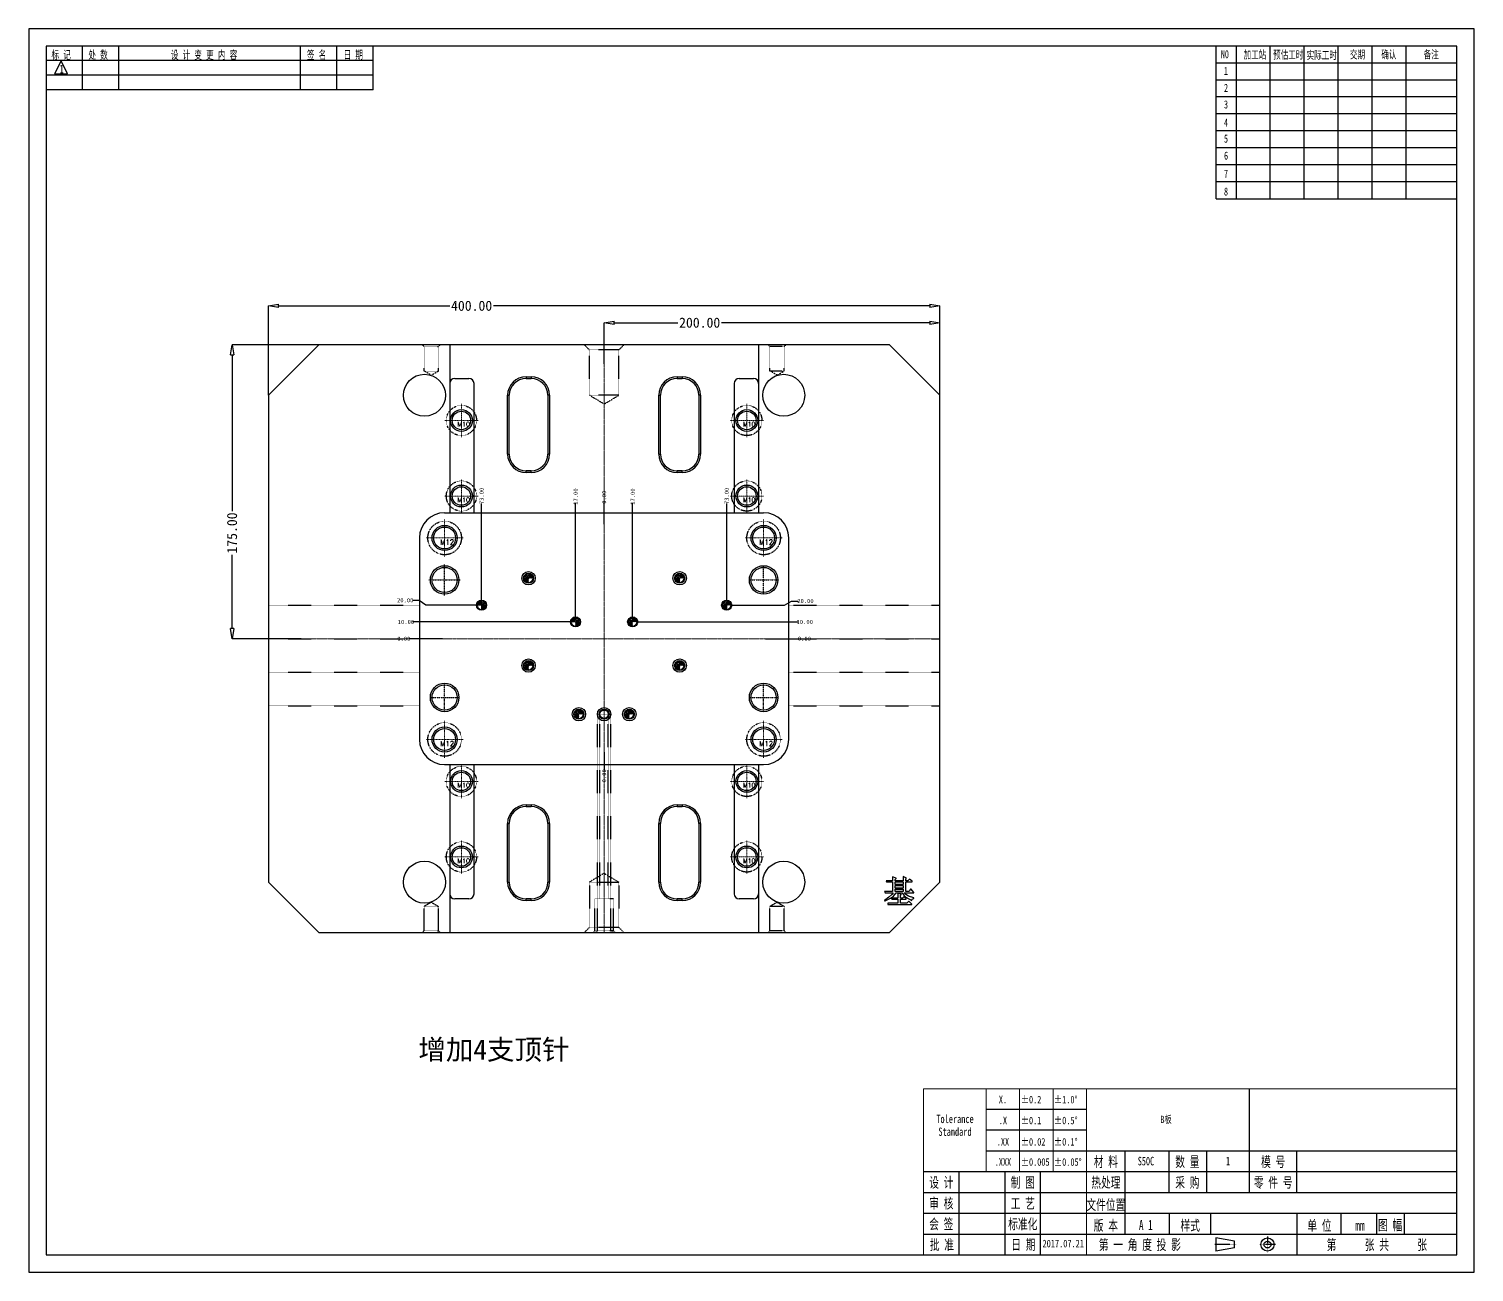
# Model space of a CAD drawing. Header units: millimetres. Extents: x -7602 to -5759, y 1469 to 2216.
# Drawn here: x -6620 to -5759, y 1475 to 2216 of the extents above; entities that cross this region are included whole.
import ezdxf
from ezdxf.enums import TextEntityAlignment as Align

# ---------------------------------------------------------------- set-up
doc = ezdxf.new("R2010")
doc.units = ezdxf.units.MM
doc.linetypes.add('CENTER', pattern=[0.6, 0.375, -0.075, 0.075, -0.075])
doc.linetypes.add('HIDDEN', pattern=[0.2, 0.1, -0.1])
doc.layers.add('DEFAULT_2', color=8, linetype='HIDDEN')
for name, color, linetype, lineweight in [('dim', 82, 'Continuous', 9), ('epin', 13, 'Continuous', 9), ('screw', 33, 'Continuous', 13), ('图框', 181, 'Continuous', 30)]:
    doc.layers.add(name, color=color, linetype=linetype, lineweight=lineweight)
doc.styles.add('CAD2008', font='SimSun.ttf', dxfattribs={"width": 0.7})
doc.styles.add('hz', font='NSimSun.ttf', dxfattribs={"width": 0.67})
doc.styles.add('TXT', font='txt.shx', dxfattribs={"bigfont": 'gbcbig.shx'})
doc.styles.add('TXT05', font='txt.shx', dxfattribs={"width": 0.5, "bigfont": 'gbcbig.shx'})
doc.dimstyles.get("Standard").update_dxf_attribs({"dimtxt": 0.15625, "dimasz": 0.1875, "dimexe": 0.125, "dimexo": 0.0625, "dimtad": 0, "dimtih": 1, "dimtoh": 1, "dimdsep": 46, "dimtxsty": 'Standard', "dimcen": 0.09, "dimadec": 0, "dimazin": 0, "dimtp": 0.01, "dimtm": 0.01, "dimtfac": 1, "dimtofl": 0, "dimtmove": 0, "dimatfit": 3, "dimfxl": 0, "dimtolj": 1, "dimarcsym": 0})
doc.dimstyles.new('STANDARD$0', dxfattribs={"dimscale": 2, "dimtxt": 3, "dimasz": 3, "dimexe": 1.25, "dimexo": 0.625, "dimgap": 0.5, "dimtad": 0, "dimdsep": 46, "dimlunit": 6, "dimtxsty": 'Standard', "dimblk": 'CLOSEDBLANK', "dimcen": 0, "dimclrt": 2, "dimazin": 2, "dimtfac": 2, "dimtmove": 1, "dimatfit": 3, "dimfxl": 0, "dimtolj": 1, "dimtzin": 0, "dimarcsym": 0})

# ---------------------------------------------------------------- blocks, each defined once
blk = doc.blocks.new('epin_ejp_5')
at = {"layer": 'epin'}
h = blk.add_hatch(dxfattribs=at)
h.set_pattern_fill('_ANSI31', color=123, scale=0.125, angle=90, style=0)
h.set_pattern_definition([(135, (-467.6036, -280.68332), (-0.280633, -0.280633), [])])
h.paths.add_polyline_path([(0, 2.5, 0.414214), (-2.5, 0), (0, 0)])
h.paths.add_polyline_path([(2.5, 0), (0, 0), (0, -2.5, 0.414214)])
at = {"layer": 'epin', "color": 1, "linetype": 'CENTER', "ltscale": 0.155494}
for p, q in [((-2.75, 0), (2.75, 0)), ((0, -2.75), (0, 2.75))]:
    blk.add_line(p, q, dxfattribs=at)
at = {"layer": 'epin'}
blk.add_circle((0, 0), 2.5, dxfattribs=at)
at = {"layer": 'epin', "color": 6, "style": 'TXT05', "width": 0.5}
blk.add_text('%%c5', height=1.75, dxfattribs=at).set_placement((0.1, 0.25))
blk = doc.blocks.new('screw_m10_i')
at = {"layer": 'screw', "color": 1, "linetype": 'CENTER', "ltscale": 0.55978}
for p, q in [((0, -9.9), (0, 9.9)), ((-9.9, 0), (9.9, 0))]:
    blk.add_line(p, q, dxfattribs=at)
at = {"layer": 'screw', "color": 8, "linetype": 'HIDDEN', "ltscale": 0.55978}
blk.add_circle((0, 0), 9, dxfattribs=at)
at = {"layer": 'screw', "color": 33, "linetype": 'ByBlock', "ltscale": 0.870768}
blk.add_circle((0, 0), 5.5, dxfattribs=at)
at = {"layer": 'screw', "color": 6, "linetype": 'ByBlock', "ltscale": 0.870768, "style": 'TXT'}
blk.add_text('M10', height=2.7, dxfattribs=at).set_placement((-2.34, -3.6))
blk = doc.blocks.new('screw_m12_i')
at = {"layer": 'screw', "color": 1, "linetype": 'CENTER', "ltscale": 0.621977}
for p, q in [((0, -11), (0, 11)), ((-11, 0), (11, 0))]:
    blk.add_line(p, q, dxfattribs=at)
at = {"layer": 'screw', "color": 8, "linetype": 'HIDDEN', "ltscale": 0.621977}
blk.add_circle((0, 0), 10, dxfattribs=at)
at = {"layer": 'screw', "color": 33}
blk.add_circle((0, 0), 6.5, dxfattribs=at)
at = {"layer": 'screw', "color": 6, "style": 'TXT'}
blk.add_text('M12', height=3, dxfattribs=at).set_placement((-2.6, -4))
blk = doc.blocks.new('*D46')
at = {"layer": 'Defpoints', "color": 0, "linetype": 'ByBlock', "ltscale": 0.870768}
for p in [(-6277.17, 1852.62), (-6180.95, 1852.62), (-6160.98, 1852.62)]:
    blk.add_point(p, dxfattribs=at)
at = {"layer": 'dim', "color": 4, "linetype": 'Continuous', "lineweight": -2, "ltscale": 0.870768}
blk.add_line((-6180.95, 1852.62), (-6160.98, 1852.62), dxfattribs=at)
at = {"layer": 'dim', "color": 6, "linetype": 'ByBlock', "ltscale": 0.870768, "insert": (-6157.86, 1852.62), "char_height": 2.5, "attachment_point": 5}
blk.add_mtext('\\A1;0.00', dxfattribs=at)
blk = doc.blocks.new('*D47')
at = {"layer": 'Defpoints', "color": 0, "linetype": 'ByBlock', "ltscale": 0.870768}
for p in [(-6277.17, 1933.78), (-6277.17, 1920.85), (-6277.17, 1852.62)]:
    blk.add_point(p, dxfattribs=at)
at = {"layer": 'dim', "color": 4, "linetype": 'Continuous', "lineweight": -2, "ltscale": 0.870768}
blk.add_line((-6277.17, 1920.85), (-6277.17, 1933.78), dxfattribs=at)
at = {"layer": 'dim', "color": 6, "linetype": 'ByBlock', "ltscale": 0.870768, "insert": (-6277.17, 1936.91), "char_height": 2.5, "attachment_point": 5, "rotation": 90}
blk.add_mtext('\\A1;0.00', dxfattribs=at)
blk = doc.blocks.new('*D48')
at = {"layer": 'Defpoints', "color": 0, "linetype": 'ByBlock', "ltscale": 0.870768}
for p in [(-6277.17, 1852.62), (-6277.17, 1785.12), (-6277.17, 1774.09)]:
    blk.add_point(p, dxfattribs=at)
at = {"layer": 'dim', "color": 4, "linetype": 'Continuous', "lineweight": -2, "ltscale": 0.870768}
blk.add_line((-6277.17, 1785.12), (-6277.17, 1774.09), dxfattribs=at)
at = {"layer": 'dim', "color": 6, "linetype": 'ByBlock', "ltscale": 0.870768, "insert": (-6277.17, 1770.97), "char_height": 2.5, "attachment_point": 5, "rotation": 90}
blk.add_mtext('\\A1;0.00', dxfattribs=at)
blk = doc.blocks.new('*D49')
at = {"layer": 'Defpoints', "color": 0, "linetype": 'ByBlock', "ltscale": 0.870768}
for p in [(-6393.35, 1852.62), (-6373.38, 1852.62), (-6277.17, 1852.62)]:
    blk.add_point(p, dxfattribs=at)
at = {"layer": 'dim', "color": 4, "linetype": 'Continuous', "lineweight": -2, "ltscale": 0.870768}
blk.add_line((-6373.38, 1852.62), (-6393.35, 1852.62), dxfattribs=at)
at = {"layer": 'dim', "color": 6, "linetype": 'ByBlock', "ltscale": 0.870768, "insert": (-6396.48, 1852.62), "char_height": 2.5, "attachment_point": 5}
blk.add_mtext('\\A1;0.00', dxfattribs=at)
blk = doc.blocks.new('_ClosedBlank')
at = {"color": 0, "linetype": 'ByBlock', "lineweight": -2}
for p, q in [((-1, 0.17), (0, 0)), ((-1, 0.17), (-1, -0.17)), ((0, 0), (-1, -0.17))]:
    blk.add_line(p, q, dxfattribs=at)
blk = doc.blocks.new('*D65')
at = {"color": 4, "linetype": 'Continuous', "lineweight": -2, "ltscale": 0.870768}
for p, q in [((-6477.17, 1997.62), (-6477.17, 2050.91)), ((-6471.17, 2050.91), (-6369.09, 2050.91)), ((-6083.17, 2050.91), (-6343.09, 2050.91)), ((-6077.17, 1997.62), (-6077.17, 2050.91))]:
    blk.add_line(p, q, dxfattribs=at)
at = {"layer": 'Defpoints', "color": 0, "linetype": 'ByBlock', "ltscale": 0.870768}
for p in [(-6477.17, 2050.91), (-6477.17, 1997.62), (-6077.17, 1997.62)]:
    blk.add_point(p, dxfattribs=at)
at = {"color": 4, "linetype": 'ByBlock', "lineweight": -2, "ltscale": 0.870768, "xscale": 6, "yscale": 6, "zscale": 6, "rotation": 180}
blk.add_blockref('_ClosedBlank', (-6477.17, 2050.91), dxfattribs=at)
at = {"color": 4, "linetype": 'ByBlock', "lineweight": -2, "ltscale": 0.870768, "xscale": 6, "yscale": 6, "zscale": 6}
blk.add_blockref('_ClosedBlank', (-6077.17, 2050.91), dxfattribs=at)
at = {"color": 6, "linetype": 'ByBlock', "ltscale": 0.870768, "insert": (-6356.09, 2050.91), "char_height": 6, "attachment_point": 5}
blk.add_mtext('\\A1;400.00', dxfattribs=at)
blk = doc.blocks.new('*D66')
at = {"color": 4, "linetype": 'Continuous', "lineweight": -2, "ltscale": 0.870768}
for p, q in [((-6436.76, 2027.62), (-6498.78, 2027.62)), ((-6498.78, 2021.62), (-6498.78, 1928.59)), ((-6498.78, 1858.62), (-6498.78, 1902.59)), ((-6457.68, 1852.62), (-6498.78, 1852.62))]:
    blk.add_line(p, q, dxfattribs=at)
at = {"layer": 'Defpoints', "color": 0, "linetype": 'ByBlock', "ltscale": 0.870768}
for p in [(-6436.76, 2027.62), (-6498.78, 1852.62), (-6457.68, 1852.62)]:
    blk.add_point(p, dxfattribs=at)
at = {"color": 4, "linetype": 'ByBlock', "lineweight": -2, "ltscale": 0.870768, "xscale": 6, "yscale": 6, "zscale": 6}
for p, rotation in [((-6498.78, 2027.62), 90), ((-6498.78, 1852.62), 270)]:
    blk.add_blockref('_ClosedBlank', p, dxfattribs=dict(at, rotation=rotation))
at = {"color": 6, "linetype": 'ByBlock', "ltscale": 0.870768, "insert": (-6498.78, 1915.59), "char_height": 6, "attachment_point": 5, "rotation": 90}
blk.add_mtext('\\A1;175.00', dxfattribs=at)
blk = doc.blocks.new('*D67')
at = {"color": 4, "linetype": 'Continuous', "lineweight": -2, "ltscale": 0.870768}
for p, q in [((-6277.17, 2016.45), (-6277.17, 2040.85)), ((-6271.17, 2040.85), (-6233.25, 2040.85)), ((-6083.17, 2040.85), (-6207.25, 2040.85)), ((-6077.17, 1997.62), (-6077.17, 2040.85))]:
    blk.add_line(p, q, dxfattribs=at)
at = {"layer": 'Defpoints', "color": 0, "linetype": 'ByBlock', "ltscale": 0.870768}
for p in [(-6277.17, 2040.85), (-6277.17, 2016.45), (-6077.17, 1997.62)]:
    blk.add_point(p, dxfattribs=at)
at = {"color": 4, "linetype": 'ByBlock', "lineweight": -2, "ltscale": 0.870768, "xscale": 6, "yscale": 6, "zscale": 6, "rotation": 180}
blk.add_blockref('_ClosedBlank', (-6277.17, 2040.85), dxfattribs=at)
at = {"color": 4, "linetype": 'ByBlock', "lineweight": -2, "ltscale": 0.870768, "xscale": 6, "yscale": 6, "zscale": 6}
blk.add_blockref('_ClosedBlank', (-6077.17, 2040.85), dxfattribs=at)
at = {"color": 6, "linetype": 'ByBlock', "ltscale": 0.870768, "insert": (-6220.25, 2040.85), "char_height": 6, "attachment_point": 5}
blk.add_mtext('\\A1;200.00', dxfattribs=at)
blk = doc.blocks.new('*D50')
at = {"layer": 'Defpoints', "color": 0, "linetype": 'ByBlock', "ltscale": 0.870768}
for p in [(-6391.27, 1862.62), (-6295.91, 1862.62), (-6277.17, 1852.62)]:
    blk.add_point(p, dxfattribs=at)
at = {"layer": 'dim', "color": 4, "linetype": 'Continuous', "lineweight": -2, "ltscale": 0.870768}
blk.add_line((-6295.91, 1862.62), (-6391.27, 1862.62), dxfattribs=at)
at = {"layer": 'dim', "color": 6, "linetype": 'ByBlock', "ltscale": 0.870768, "insert": (-6395.23, 1862.62), "char_height": 2.5, "attachment_point": 5}
blk.add_mtext('\\A1;10.00', dxfattribs=at)
blk = doc.blocks.new('*D68')
at = {"layer": 'Defpoints', "color": 0, "linetype": 'ByBlock', "ltscale": 0.870768}
for p in [(-6391.27, 1875.48), (-6352.92, 1872.62), (-6277.17, 1852.62)]:
    blk.add_point(p, dxfattribs=at)
at = {"layer": 'dim', "color": 4, "linetype": 'Continuous', "lineweight": -2, "ltscale": 0.870768}
for p, q in [((-6387.27, 1875.48), (-6391.27, 1875.48)), ((-6383.27, 1872.62), (-6387.27, 1875.48)), ((-6352.92, 1872.62), (-6383.27, 1872.62))]:
    blk.add_line(p, q, dxfattribs=at)
at = {"layer": 'dim', "color": 6, "linetype": 'ByBlock', "ltscale": 0.870768, "insert": (-6395.65, 1875.48), "char_height": 2.5, "attachment_point": 5}
blk.add_mtext('\\A1;20.00', dxfattribs=at)
blk = doc.blocks.new('*D51')
at = {"layer": 'Defpoints', "color": 0, "linetype": 'ByBlock', "ltscale": 0.870768}
for p in [(-6257.42, 1862.62), (-6161.64, 1862.62), (-6277.17, 1852.62)]:
    blk.add_point(p, dxfattribs=at)
at = {"layer": 'dim', "color": 4, "linetype": 'Continuous', "lineweight": -2, "ltscale": 0.870768}
blk.add_line((-6257.42, 1862.62), (-6161.64, 1862.62), dxfattribs=at)
at = {"layer": 'dim', "color": 6, "linetype": 'ByBlock', "ltscale": 0.870768, "insert": (-6157.68, 1862.62), "char_height": 2.5, "attachment_point": 5}
blk.add_mtext('\\A1;10.00', dxfattribs=at)
blk = doc.blocks.new('*D69')
at = {"layer": 'Defpoints', "color": 0, "linetype": 'ByBlock', "ltscale": 0.870768}
for p in [(-6201.42, 1872.62), (-6161.64, 1875.07), (-6277.17, 1852.62)]:
    blk.add_point(p, dxfattribs=at)
at = {"layer": 'dim', "color": 4, "linetype": 'Continuous', "lineweight": -2, "ltscale": 0.870768}
for p, q in [((-6201.42, 1872.62), (-6169.64, 1872.62)), ((-6169.64, 1872.62), (-6165.64, 1875.07)), ((-6165.64, 1875.07), (-6161.64, 1875.07))]:
    blk.add_line(p, q, dxfattribs=at)
at = {"layer": 'dim', "color": 6, "linetype": 'ByBlock', "ltscale": 0.870768, "insert": (-6157.26, 1875.07), "char_height": 2.5, "attachment_point": 5}
blk.add_mtext('\\A1;20.00', dxfattribs=at)
blk = doc.blocks.new('*D52')
at = {"layer": 'Defpoints', "color": 0, "linetype": 'ByBlock', "ltscale": 0.870768}
for p in [(-6204.17, 1933.11), (-6204.17, 1875.37), (-6277.17, 1852.62)]:
    blk.add_point(p, dxfattribs=at)
at = {"layer": 'dim', "color": 4, "linetype": 'Continuous', "lineweight": -2, "ltscale": 0.870768}
blk.add_line((-6204.17, 1875.37), (-6204.17, 1933.11), dxfattribs=at)
at = {"layer": 'dim', "color": 6, "linetype": 'ByBlock', "ltscale": 0.870768, "insert": (-6204.17, 1937.7), "char_height": 2.5, "attachment_point": 5, "rotation": 90}
blk.add_mtext('\\A1;73.00', dxfattribs=at)
blk = doc.blocks.new('*D70')
at = {"layer": 'Defpoints', "color": 0, "linetype": 'ByBlock', "ltscale": 0.870768}
for p in [(-6260.17, 1933.11), (-6260.17, 1865.37), (-6277.17, 1852.62)]:
    blk.add_point(p, dxfattribs=at)
at = {"layer": 'dim', "color": 4, "linetype": 'Continuous', "lineweight": -2, "ltscale": 0.870768}
blk.add_line((-6260.17, 1865.37), (-6260.17, 1933.11), dxfattribs=at)
at = {"layer": 'dim', "color": 6, "linetype": 'ByBlock', "ltscale": 0.870768, "insert": (-6260.17, 1937.28), "char_height": 2.5, "attachment_point": 5, "rotation": 90}
blk.add_mtext('\\A1;17.00', dxfattribs=at)
blk = doc.blocks.new('*D71')
at = {"layer": 'Defpoints', "color": 0, "linetype": 'ByBlock', "ltscale": 0.870768}
for p in [(-6294.17, 1933.11), (-6294.17, 1865.37), (-6277.17, 1852.62)]:
    blk.add_point(p, dxfattribs=at)
at = {"layer": 'dim', "color": 4, "linetype": 'Continuous', "lineweight": -2, "ltscale": 0.870768}
blk.add_line((-6294.17, 1865.37), (-6294.17, 1933.11), dxfattribs=at)
at = {"layer": 'dim', "color": 6, "linetype": 'ByBlock', "ltscale": 0.870768, "insert": (-6294.17, 1937.28), "char_height": 2.5, "attachment_point": 5, "rotation": 90}
blk.add_mtext('\\A1;17.00', dxfattribs=at)
blk = doc.blocks.new('*D72')
at = {"layer": 'Defpoints', "color": 0, "linetype": 'ByBlock', "ltscale": 0.870768}
for p in [(-6350.17, 1933.11), (-6350.17, 1875.37), (-6277.17, 1852.62)]:
    blk.add_point(p, dxfattribs=at)
at = {"layer": 'dim', "color": 4, "linetype": 'Continuous', "lineweight": -2, "ltscale": 0.870768}
blk.add_line((-6350.17, 1875.37), (-6350.17, 1933.11), dxfattribs=at)
at = {"layer": 'dim', "color": 6, "linetype": 'ByBlock', "ltscale": 0.870768, "insert": (-6350.17, 1937.7), "char_height": 2.5, "attachment_point": 5, "rotation": 90}
blk.add_mtext('\\A1;73.00', dxfattribs=at)

msp = doc.modelspace()

# ---------------------------------------------------------------- linework, layer by layer
at = {"color": 0, "linetype": 'ByBlock', "ltscale": 0.870768}
msp.add_line((-5912.686, 2114.683), (-5769.221, 2114.683), dxfattribs=at)
at = {"color": 7, "linetype": 'Continuous'}
for p, q in [((-6447.169, 2027.622), (-6477.169, 1997.622)), ((-6107.169, 2027.622), (-6447.169, 2027.622)), ((-6369.169, 2027.622), (-6369.169, 1927.622)), ((-6185.169, 2027.622), (-6185.169, 1927.622)), ((-6077.169, 1997.622), (-6107.169, 2027.622)), ((-6366.169, 2007.622), (-6357.669, 2007.622)), ((-6323.669, 2008.622), (-6323.669, 2007.622)), ((-6323.669, 2008.622), (-6320.669, 2008.622)), ((-6323.669, 2007.622), (-6320.669, 2007.622)), ((-6320.669, 2008.622), (-6320.669, 2007.622)), ((-6233.669, 2008.622), (-6233.669, 2007.622)), ((-6233.669, 2008.622), (-6230.669, 2008.622)), ((-6233.669, 2007.622), (-6230.669, 2007.622)), ((-6230.669, 2008.622), (-6230.669, 2007.622)), ((-6196.669, 2007.622), (-6188.169, 2007.622)), ((-6477.169, 1997.622), (-6477.169, 1707.622)), ((-6354.669, 1927.622), (-6354.669, 2004.622)), ((-6334.669, 1962.622), (-6334.669, 1997.622)), ((-6334.669, 1997.622), (-6333.669, 1997.622)), ((-6333.669, 1962.622), (-6333.669, 1997.622)), ((-6310.669, 1997.622), (-6310.669, 1962.622)), ((-6309.669, 1997.622), (-6310.669, 1997.622)), ((-6309.669, 1997.622), (-6309.669, 1962.622)), ((-6244.669, 1962.622), (-6244.669, 1997.622)), ((-6244.669, 1997.622), (-6243.669, 1997.622)), ((-6243.669, 1962.622), (-6243.669, 1997.622)), ((-6220.669, 1997.622), (-6220.669, 1962.622)), ((-6219.669, 1997.622), (-6220.669, 1997.622)), ((-6219.669, 1997.622), (-6219.669, 1962.622)), ((-6199.669, 2004.622), (-6199.669, 1927.622)), ((-6077.169, 1707.622), (-6077.169, 1997.622)), ((-6334.669, 1962.622), (-6333.669, 1962.622)), ((-6309.669, 1962.622), (-6310.669, 1962.622)), ((-6244.669, 1962.622), (-6243.669, 1962.622)), ((-6219.669, 1962.622), (-6220.669, 1962.622)), ((-6323.669, 1951.622), (-6323.669, 1952.622)), ((-6320.669, 1952.622), (-6323.669, 1952.622)), ((-6320.669, 1951.622), (-6323.669, 1951.622)), ((-6320.669, 1951.622), (-6320.669, 1952.622)), ((-6233.669, 1951.622), (-6233.669, 1952.622)), ((-6230.669, 1952.622), (-6233.669, 1952.622)), ((-6230.669, 1951.622), (-6233.669, 1951.622)), ((-6230.669, 1951.622), (-6230.669, 1952.622)), ((-6372.169, 1927.622), (-6182.169, 1927.622)), ((-6387.169, 1912.622), (-6387.169, 1792.622)), ((-6167.169, 1792.622), (-6167.169, 1912.622)), ((-6372.169, 1777.622), (-6182.169, 1777.622)), ((-6369.169, 1777.622), (-6369.169, 1677.622)), ((-6354.669, 1700.622), (-6354.669, 1777.622)), ((-6199.669, 1777.622), (-6199.669, 1700.622)), ((-6185.169, 1777.622), (-6185.169, 1677.622)), ((-6323.669, 1753.622), (-6320.669, 1753.622)), ((-6323.669, 1753.622), (-6323.669, 1752.622)), ((-6323.669, 1752.622), (-6320.669, 1752.622)), ((-6320.669, 1753.622), (-6320.669, 1752.622)), ((-6233.669, 1753.622), (-6230.669, 1753.622)), ((-6233.669, 1753.622), (-6233.669, 1752.622)), ((-6233.669, 1752.622), (-6230.669, 1752.622)), ((-6230.669, 1753.622), (-6230.669, 1752.622)), ((-6334.669, 1742.622), (-6333.669, 1742.622)), ((-6334.669, 1707.622), (-6334.669, 1742.622)), ((-6333.669, 1707.622), (-6333.669, 1742.622)), ((-6309.669, 1742.622), (-6310.669, 1742.622)), ((-6310.669, 1742.622), (-6310.669, 1707.622)), ((-6309.669, 1742.622), (-6309.669, 1707.622)), ((-6244.669, 1742.622), (-6243.669, 1742.622)), ((-6244.669, 1707.622), (-6244.669, 1742.622)), ((-6243.669, 1707.622), (-6243.669, 1742.622)), ((-6219.669, 1742.622), (-6220.669, 1742.622)), ((-6220.669, 1742.622), (-6220.669, 1707.622)), ((-6219.669, 1742.622), (-6219.669, 1707.622)), ((-6477.169, 1707.622), (-6447.169, 1677.622)), ((-6334.669, 1707.622), (-6333.669, 1707.622)), ((-6309.669, 1707.622), (-6310.669, 1707.622)), ((-6244.669, 1707.622), (-6243.669, 1707.622)), ((-6219.669, 1707.622), (-6220.669, 1707.622)), ((-6105.407, 1708.495), (-6109.216, 1708.495)), ((-6109.216, 1708.495), (-6108.899, 1707.86)), ((-6108.899, 1707.86), (-6105.407, 1707.86)), ((-6107.169, 1677.622), (-6077.169, 1707.622)), ((-6103.185, 1710.083), (-6105.407, 1710.718)), ((-6105.407, 1710.718), (-6105.407, 1708.495)), ((-6105.407, 1707.86), (-6105.407, 1702.146)), ((-6103.819, 1709.13), (-6103.185, 1709.765)), ((-6103.819, 1708.495), (-6103.819, 1709.13)), ((-6099.058, 1708.495), (-6103.819, 1708.495)), ((-6103.819, 1707.86), (-6099.058, 1707.86)), ((-6103.819, 1706.273), (-6103.819, 1707.86)), ((-6099.058, 1706.273), (-6103.819, 1706.273)), ((-6103.819, 1705.638), (-6099.058, 1705.638)), ((-6103.819, 1704.051), (-6103.819, 1705.638)), ((-6103.185, 1709.765), (-6103.185, 1710.083)), ((-6097.153, 1710.083), (-6099.058, 1711.035)), ((-6099.058, 1711.035), (-6099.058, 1708.495)), ((-6099.058, 1707.86), (-6099.058, 1706.273)), ((-6099.058, 1705.638), (-6099.058, 1704.051)), ((-6097.47, 1709.448), (-6097.153, 1710.083)), ((-6097.47, 1708.495), (-6097.47, 1709.448)), ((-6096.2, 1708.495), (-6097.47, 1708.495)), ((-6097.47, 1707.86), (-6093.661, 1707.86)), ((-6097.47, 1702.146), (-6097.47, 1707.86)), ((-6095.248, 1709.448), (-6096.2, 1708.495)), ((-6093.661, 1708.178), (-6095.248, 1709.448)), ((-6093.661, 1707.86), (-6093.661, 1708.178)), ((-6357.669, 1697.622), (-6366.169, 1697.622)), ((-6320.669, 1697.622), (-6323.669, 1697.622)), ((-6323.669, 1696.622), (-6323.669, 1697.622)), ((-6320.669, 1696.622), (-6323.669, 1696.622)), ((-6320.669, 1696.622), (-6320.669, 1697.622)), ((-6230.669, 1697.622), (-6233.669, 1697.622)), ((-6233.669, 1696.622), (-6233.669, 1697.622)), ((-6230.669, 1696.622), (-6233.669, 1696.622)), ((-6230.669, 1696.622), (-6230.669, 1697.622)), ((-6188.169, 1697.622), (-6196.669, 1697.622)), ((-6105.407, 1702.146), (-6110.169, 1702.146)), ((-6110.169, 1702.146), (-6109.851, 1701.194)), ((-6107.629, 1698.654), (-6110.169, 1696.749)), ((-6110.169, 1696.749), (-6110.169, 1696.432)), ((-6110.169, 1696.432), (-6109.851, 1696.432)), ((-6109.851, 1701.194), (-6105.089, 1701.194)), ((-6109.851, 1696.432), (-6106.677, 1698.019)), ((-6105.724, 1700.241), (-6107.629, 1698.654)), ((-6106.677, 1698.019), (-6104.772, 1699.289)), ((-6102.232, 1698.019), (-6106.042, 1698.019)), ((-6106.042, 1698.019), (-6105.724, 1697.384)), ((-6105.089, 1701.194), (-6105.724, 1700.241)), ((-6105.724, 1697.384), (-6102.232, 1697.384)), ((-6104.772, 1699.289), (-6103.185, 1701.194)), ((-6099.058, 1704.051), (-6103.819, 1704.051)), ((-6103.819, 1703.416), (-6099.058, 1703.416)), ((-6103.819, 1702.146), (-6103.819, 1703.416)), ((-6099.058, 1702.146), (-6103.819, 1702.146)), ((-6103.185, 1701.194), (-6099.692, 1701.194)), ((-6100.327, 1700.559), (-6102.232, 1700.876)), ((-6102.232, 1700.876), (-6102.232, 1698.019)), ((-6102.232, 1697.384), (-6102.232, 1695.162)), ((-6100.645, 1699.606), (-6100.327, 1700.241)), ((-6100.645, 1698.019), (-6100.645, 1699.606)), ((-6099.375, 1698.019), (-6100.645, 1698.019)), ((-6100.645, 1697.384), (-6097.47, 1697.384)), ((-6100.645, 1695.162), (-6100.645, 1697.384)), ((-6100.327, 1700.241), (-6100.327, 1700.559)), ((-6099.692, 1701.194), (-6098.74, 1699.924)), ((-6098.74, 1698.971), (-6099.375, 1698.019)), ((-6099.058, 1703.416), (-6099.058, 1702.146)), ((-6098.74, 1699.924), (-6097.47, 1698.654)), ((-6098.423, 1698.971), (-6098.74, 1698.971)), ((-6098.423, 1701.194), (-6092.708, 1701.194)), ((-6097.47, 1700.241), (-6098.423, 1701.194)), ((-6097.153, 1697.702), (-6098.423, 1698.971)), ((-6095.566, 1702.146), (-6097.47, 1702.146)), ((-6095.883, 1699.289), (-6097.47, 1700.241)), ((-6097.47, 1698.654), (-6093.978, 1696.749)), ((-6097.47, 1697.384), (-6097.153, 1697.702)), ((-6095.883, 1696.114), (-6096.835, 1695.162)), ((-6092.708, 1698.337), (-6095.883, 1699.289)), ((-6095.566, 1696.114), (-6095.883, 1696.114)), ((-6094.613, 1703.416), (-6095.566, 1702.146)), ((-6093.978, 1694.527), (-6095.566, 1696.114)), ((-6094.296, 1703.416), (-6094.613, 1703.416)), ((-6092.708, 1701.511), (-6094.296, 1703.416)), ((-6093.978, 1696.749), (-6093.661, 1697.384)), ((-6093.661, 1697.384), (-6093.343, 1697.702)), ((-6093.343, 1697.702), (-6092.708, 1698.019)), ((-6092.708, 1701.194), (-6092.708, 1701.511)), ((-6092.708, 1698.019), (-6092.708, 1698.337)), ((-6102.232, 1695.162), (-6108.264, 1695.162)), ((-6108.264, 1695.162), (-6108.264, 1694.21)), ((-6108.264, 1694.21), (-6093.978, 1694.21)), ((-6096.835, 1695.162), (-6100.645, 1695.162)), ((-6093.978, 1694.21), (-6093.978, 1694.527)), ((-6447.169, 1677.622), (-6107.169, 1677.622))]:
    msp.add_line(p, q, dxfattribs=at)
at = {"color": 1, "linetype": 'CENTER', "ltscale": 0.528681}
for p, q in [((-6372.169, 1878.272), (-6372.169, 1896.972)), ((-6381.519, 1887.622), (-6362.819, 1887.622))]:
    msp.add_line(p, q, dxfattribs=at)
at = {"color": 1, "linetype": 'CENTER', "ltscale": 0.466483}
for p, q in [((-6182.169, 1879.372), (-6182.169, 1895.872)), ((-6190.419, 1887.622), (-6173.919, 1887.622)), ((-6372.169, 1809.372), (-6372.169, 1825.872)), ((-6182.169, 1809.372), (-6182.169, 1825.872)), ((-6380.419, 1817.622), (-6363.919, 1817.622)), ((-6190.419, 1817.622), (-6173.919, 1817.622))]:
    msp.add_line(p, q, dxfattribs=at)
at = {"color": 1, "linetype": 'CENTER', "ltscale": 0.248791}
for p, q in [((-6277.169, 1803.222), (-6277.169, 1812.022)), ((-6281.569, 1807.622), (-6272.769, 1807.622))]:
    msp.add_line(p, q, dxfattribs=at)
at = {"color": 7, "linetype": 'Continuous'}
for centre, radius in [((-6384.169, 1997.622), 12.5), ((-6170.169, 1997.622), 12.5), ((-6362.169, 1982.622), 6.5), ((-6192.169, 1982.622), 6.5), ((-6362.169, 1982.622), 5.5), ((-6192.169, 1982.622), 5.5), ((-6362.169, 1937.622), 6.5), ((-6362.169, 1937.622), 5.5), ((-6192.169, 1937.622), 6.5), ((-6192.169, 1937.622), 5.5), ((-6372.169, 1912.622), 7.5), ((-6182.169, 1912.622), 7.5), ((-6372.169, 1912.622), 6.5), ((-6182.169, 1912.622), 6.5), ((-6372.169, 1887.622), 8.5), ((-6372.169, 1887.622), 7.5), ((-6182.169, 1887.622), 8.5), ((-6182.169, 1887.622), 7.5), ((-6322.169, 1888.622), 4), ((-6322.169, 1888.622), 3), ((-6232.169, 1888.622), 4), ((-6232.169, 1888.622), 3), ((-6350.169, 1872.622), 3), ((-6204.169, 1872.622), 3), ((-6294.169, 1862.622), 3), ((-6260.169, 1862.622), 3), ((-6322.169, 1836.622), 4), ((-6322.169, 1836.622), 3), ((-6232.169, 1836.622), 4), ((-6232.169, 1836.622), 3), ((-6372.169, 1817.622), 8.5), ((-6372.169, 1817.622), 7.5), ((-6182.169, 1817.622), 8.5), ((-6182.169, 1817.622), 7.5), ((-6292.169, 1807.622), 4), ((-6292.169, 1807.622), 3), ((-6277.169, 1807.622), 4), ((-6277.169, 1807.622), 3), ((-6277.169, 1807.622), 2.5), ((-6262.169, 1807.622), 4), ((-6262.169, 1807.622), 3), ((-6372.169, 1792.622), 7.5), ((-6182.169, 1792.622), 7.5), ((-6372.169, 1792.622), 6.5), ((-6182.169, 1792.622), 6.5), ((-6362.169, 1767.622), 6.5), ((-6192.169, 1767.622), 6.5), ((-6362.169, 1767.622), 5.5), ((-6192.169, 1767.622), 5.5), ((-6362.169, 1722.622), 6.5), ((-6362.169, 1722.622), 5.5), ((-6192.169, 1722.622), 6.5), ((-6192.169, 1722.622), 5.5), ((-6384.169, 1707.622), 12.5), ((-6170.169, 1707.622), 12.5)]:
    msp.add_circle(centre, radius, dxfattribs=at)
for centre, radius, start, end in [((-6366.169, 2004.622), 3, 90, 180), ((-6357.669, 2004.622), 3, 0, 90), ((-6323.669, 1997.622), 11, 90, 180), ((-6323.669, 1997.622), 10, 90, 180), ((-6320.669, 1997.622), 11, 0, 90), ((-6320.669, 1997.622), 10, 0, 90), ((-6233.669, 1997.622), 11, 90, 180), ((-6233.669, 1997.622), 10, 90, 180), ((-6230.669, 1997.622), 11, 0, 90), ((-6230.669, 1997.622), 10, 0, 90), ((-6196.669, 2004.622), 3, 90, 180), ((-6188.169, 2004.622), 3, 0, 90), ((-6323.669, 1962.622), 11, 180, 270), ((-6323.669, 1962.622), 10, 180, 270), ((-6320.669, 1962.622), 11, 270, 0), ((-6320.669, 1962.622), 10, 270, 0), ((-6233.669, 1962.622), 11, 180, 270), ((-6233.669, 1962.622), 10, 180, 270), ((-6230.669, 1962.622), 11, 270, 0), ((-6230.669, 1962.622), 10, 270, 0), ((-6372.169, 1912.622), 15, 90, 180), ((-6182.169, 1912.622), 15, 0, 90), ((-6372.169, 1792.622), 15, 180, 270), ((-6182.169, 1792.622), 15, 270, 0), ((-6323.669, 1742.622), 11, 90, 180), ((-6323.669, 1742.622), 10, 90, 180), ((-6320.669, 1742.622), 11, 0, 90), ((-6320.669, 1742.622), 10, 0, 90), ((-6233.669, 1742.622), 11, 90, 180), ((-6233.669, 1742.622), 10, 90, 180), ((-6230.669, 1742.622), 11, 0, 90), ((-6230.669, 1742.622), 10, 0, 90), ((-6323.669, 1707.622), 11, 180, 270), ((-6323.669, 1707.622), 10, 180, 270), ((-6320.669, 1707.622), 11, 270, 0), ((-6320.669, 1707.622), 10, 270, 0), ((-6233.669, 1707.622), 11, 180, 270), ((-6233.669, 1707.622), 10, 180, 270), ((-6230.669, 1707.622), 11, 270, 0), ((-6230.669, 1707.622), 10, 270, 0), ((-6366.169, 1700.622), 3, 180, 270), ((-6357.669, 1700.622), 3, 270, 0), ((-6196.669, 1700.622), 3, 180, 270), ((-6188.169, 1700.622), 3, 270, 0)]:
    msp.add_arc(centre, radius, start, end, dxfattribs=at)
at = {"layer": 'DEFAULT_2', "color": 8, "linetype": 'HIDDEN'}
for p, q in [((-6385.419, 2027.622), (-6384.419, 2026.622)), ((-6384.419, 2012.076), (-6384.419, 2026.622)), ((-6384.419, 2026.622), (-6375.919, 2026.622)), ((-6374.919, 2027.622), (-6375.919, 2026.622)), ((-6375.919, 2012.076), (-6375.919, 2026.622)), ((-6288.919, 2027.622), (-6285.919, 2024.622)), ((-6285.919, 1997.622), (-6285.919, 2024.622)), ((-6268.419, 2024.622), (-6285.919, 2024.622)), ((-6265.419, 2027.622), (-6268.419, 2024.622)), ((-6268.419, 1997.622), (-6268.419, 2024.622)), ((-6179.419, 2027.622), (-6178.419, 2026.622)), ((-6178.419, 2012.076), (-6178.419, 2026.622)), ((-6169.919, 2026.622), (-6178.419, 2026.622)), ((-6168.919, 2027.622), (-6169.919, 2026.622)), ((-6169.919, 2012.076), (-6169.919, 2026.622)), ((-6380.169, 2009.622), (-6384.419, 2012.076)), ((-6384.419, 2012.076), (-6375.919, 2012.076)), ((-6380.169, 2009.622), (-6375.919, 2012.076)), ((-6169.919, 2012.076), (-6178.419, 2012.076)), ((-6174.169, 2009.622), (-6178.419, 2012.076)), ((-6174.169, 2009.622), (-6169.919, 2012.076)), ((-6277.169, 1992.365), (-6285.919, 1997.622)), ((-6268.419, 1997.622), (-6285.919, 1997.622)), ((-6277.169, 1992.365), (-6268.419, 1997.622)), ((-6477.169, 1872.622), (-6387.169, 1872.622)), ((-6167.169, 1872.622), (-6077.169, 1872.622)), ((-6477.169, 1852.622), (-6387.169, 1852.622)), ((-6167.169, 1852.622), (-6077.169, 1852.622)), ((-6477.169, 1832.622), (-6387.169, 1832.622)), ((-6167.169, 1832.622), (-6077.169, 1832.622)), ((-6477.169, 1812.622), (-6387.169, 1812.622)), ((-6167.169, 1812.622), (-6077.169, 1812.622)), ((-6281.169, 1678.622), (-6281.169, 1807.622)), ((-6279.669, 1697.622), (-6279.669, 1807.622)), ((-6274.669, 1697.622), (-6274.669, 1807.622)), ((-6273.169, 1678.622), (-6273.169, 1807.622)), ((-6277.169, 1712.88), (-6285.919, 1707.622)), ((-6285.919, 1707.622), (-6268.419, 1707.622)), ((-6285.919, 1707.622), (-6285.919, 1680.622)), ((-6277.169, 1712.88), (-6268.419, 1707.622)), ((-6268.419, 1707.622), (-6268.419, 1680.622)), ((-6271.669, 1697.622), (-6282.669, 1697.622)), ((-6282.669, 1678.622), (-6282.669, 1697.622)), ((-6271.669, 1678.622), (-6271.669, 1697.622)), ((-6380.169, 1695.622), (-6384.419, 1693.169)), ((-6384.419, 1693.169), (-6375.919, 1693.169)), ((-6384.419, 1678.622), (-6384.419, 1693.169)), ((-6380.169, 1695.622), (-6375.919, 1693.169)), ((-6375.919, 1678.622), (-6375.919, 1693.169)), ((-6174.169, 1695.622), (-6178.419, 1693.169)), ((-6169.919, 1693.169), (-6178.419, 1693.169)), ((-6178.419, 1678.622), (-6178.419, 1693.169)), ((-6174.169, 1695.622), (-6169.919, 1693.169)), ((-6169.919, 1678.622), (-6169.919, 1693.169)), ((-6385.419, 1677.622), (-6384.419, 1678.622)), ((-6384.419, 1678.622), (-6375.919, 1678.622)), ((-6374.919, 1677.622), (-6375.919, 1678.622)), ((-6288.919, 1677.622), (-6285.919, 1680.622)), ((-6268.419, 1680.622), (-6285.919, 1680.622)), ((-6283.669, 1677.622), (-6282.669, 1678.622)), ((-6271.669, 1678.622), (-6282.669, 1678.622)), ((-6282.169, 1677.622), (-6281.169, 1678.622)), ((-6272.169, 1677.622), (-6273.169, 1678.622)), ((-6270.669, 1677.622), (-6271.669, 1678.622)), ((-6265.419, 1677.622), (-6268.419, 1680.622)), ((-6179.419, 1677.622), (-6178.419, 1678.622)), ((-6169.919, 1678.622), (-6178.419, 1678.622)), ((-6168.919, 1677.622), (-6169.919, 1678.622))]:
    msp.add_line(p, q, dxfattribs=at)
for centre, radius in [((-6362.169, 1982.622), 9), ((-6192.169, 1982.622), 9), ((-6362.169, 1937.622), 9), ((-6192.169, 1937.622), 9), ((-6372.169, 1912.622), 10), ((-6182.169, 1912.622), 10), ((-6372.169, 1792.622), 10), ((-6182.169, 1792.622), 10), ((-6362.169, 1767.622), 9), ((-6192.169, 1767.622), 9), ((-6362.169, 1722.622), 9), ((-6192.169, 1722.622), 9)]:
    msp.add_circle(centre, radius, dxfattribs=at)
at = {"layer": 'dim'}
for p, q in [((-6086.906, 1485.592), (-6086.906, 1584.428)), ((-6086.906, 1584.428), (-5769.221, 1584.428)), ((-6049.571, 1584.428), (-6049.571, 1535.01)), ((-6029.66, 1584.428), (-6029.66, 1535.01)), ((-6009.748, 1584.428), (-6009.748, 1535.01)), ((-5989.836, 1485.592), (-5989.836, 1584.428))]:
    msp.add_line(p, q, dxfattribs=at)
at = {"layer": 'epin', "color": 1, "linetype": 'CENTER', "ltscale": 2.176921}
for p, q in [((-6277.169, 1677.622), (-6277.169, 2027.622)), ((-6477.169, 1852.622), (-6077.169, 1852.622))]:
    msp.add_line(p, q, dxfattribs=at)
at = {"layer": '图框', "color": 7}
for p, q in [((-6619.798, 2215.859), (-6619.798, 1475.344)), ((-5758.973, 2215.859), (-6619.798, 2215.859)), ((-5758.973, 1475.344), (-5758.973, 2215.859)), ((-6609.55, 2205.612), (-6609.55, 1485.592)), ((-5769.221, 2205.612), (-6609.55, 2205.612)), ((-5912.686, 2114.683), (-5912.686, 2205.612)), ((-5900.562, 2114.683), (-5900.562, 2205.612)), ((-5880.356, 2114.683), (-5880.356, 2205.612)), ((-5860.15, 2114.683), (-5860.15, 2205.612)), ((-5839.943, 2114.683), (-5839.943, 2205.612)), ((-5819.737, 2114.683), (-5819.737, 2205.612)), ((-5799.53, 2114.683), (-5799.53, 2205.612)), ((-5769.221, 1485.592), (-5769.221, 2205.612)), ((-5769.221, 2195.508), (-5912.686, 2195.508)), ((-5769.221, 2185.405), (-5912.686, 2185.405)), ((-5769.221, 2175.302), (-5912.686, 2175.302)), ((-5769.221, 2165.199), (-5912.686, 2165.199)), ((-5769.221, 2155.096), (-5912.686, 2155.096)), ((-5769.221, 2144.992), (-5912.686, 2144.992)), ((-5769.221, 2134.889), (-5912.686, 2134.889)), ((-5769.221, 2124.786), (-5912.686, 2124.786)), ((-6609.55, 1485.592), (-5769.221, 1485.592)), ((-6619.798, 1475.344), (-5758.973, 1475.344))]:
    msp.add_line(p, q, dxfattribs=at)
at = {"layer": '图框', "linetype": 'ByBlock'}
for p, q in [((-6587.915, 2179.649), (-6587.915, 2205.612)), ((-6566.279, 2179.649), (-6566.279, 2205.612)), ((-6458.101, 2179.649), (-6458.101, 2205.612)), ((-6436.466, 2179.649), (-6436.466, 2205.612)), ((-6414.83, 2179.649), (-6414.83, 2205.612)), ((-6414.83, 2196.957), (-6609.55, 2196.957)), ((-6414.83, 2188.303), (-6609.55, 2188.303)), ((-6414.83, 2179.649), (-6609.55, 2179.649))]:
    msp.add_line(p, q, dxfattribs=at)
at = {"layer": '图框', "color": 7, "linetype": 'Continuous'}
for p, q in [((-6600.61, 2196.796), (-6604.493, 2189.03)), ((-6596.726, 2189.03), (-6600.61, 2196.796)), ((-6604.493, 2189.03), (-6596.726, 2189.03))]:
    msp.add_line(p, q, dxfattribs=at)
at = {"layer": '图框', "color": 253}
for p, q in [((-5892.765, 1522.655), (-5892.765, 1584.428)), ((-5966.769, 1497.946), (-5966.769, 1547.364)), ((-5940.647, 1522.655), (-5940.647, 1547.364)), ((-5918.234, 1522.655), (-5918.234, 1547.364)), ((-5864.526, 1522.655), (-5864.526, 1547.364)), ((-5769.221, 1535.01), (-6086.906, 1535.01)), ((-6065.727, 1485.592), (-6065.727, 1535.01)), ((-6038.371, 1485.592), (-6038.371, 1535.01)), ((-6017.192, 1485.592), (-6017.192, 1535.01)), ((-5769.221, 1522.655), (-6086.906, 1522.655)), ((-5769.221, 1510.301), (-6086.906, 1510.301)), ((-5940.418, 1497.946), (-5940.418, 1510.301)), ((-5915.709, 1497.946), (-5915.709, 1510.301)), ((-5864.526, 1510.301), (-5864.526, 1485.592)), ((-5838.053, 1497.946), (-5838.053, 1510.301)), ((-5816.874, 1497.946), (-5816.874, 1510.301)), ((-5800.38, 1497.946), (-5800.38, 1510.301)), ((-6086.906, 1497.946), (-5769.221, 1497.946))]:
    msp.add_line(p, q, dxfattribs=at)
at = {"layer": '图框'}
for p, q in [((-5989.836, 1572.176), (-6049.571, 1572.176)), ((-5989.836, 1559.798), (-6049.571, 1559.798)), ((-5769.221, 1547.364), (-6049.571, 1547.364))]:
    msp.add_line(p, q, dxfattribs=at)
at = {"layer": '图框', "color": 6, "linetype": 'CENTER', "ltscale": 0.05}
for p, q in [((-5900.667, 1491.769), (-5913.466, 1491.769)), ((-5877.323, 1491.769), (-5886.738, 1491.769)), ((-5882.031, 1496.477), (-5882.031, 1487.062))]:
    msp.add_line(p, q, dxfattribs=at)
at = {"layer": '图框', "color": 6}
for p, q in [((-5912.745, 1495.692), (-5912.745, 1487.846)), ((-5901.718, 1493.83), (-5912.745, 1495.692)), ((-5901.718, 1489.709), (-5912.745, 1487.846)), ((-5901.718, 1489.709), (-5901.718, 1493.83))]:
    msp.add_line(p, q, dxfattribs=at)
for radius in [3.923, 2.061]:
    msp.add_circle((-5882.031, 1491.769), radius, dxfattribs=at)

# ---------------------------------------------------------------- block references
at = {"layer": 'epin', "color": 6, "linetype": 'ByBlock', "ltscale": 0.870768, "rotation": 90}
for p in [(-6322.169, 1888.622), (-6232.169, 1888.622), (-6204.169, 1872.622), (-6260.169, 1862.622), (-6322.169, 1836.622), (-6232.169, 1836.622), (-6292.169, 1807.622), (-6262.169, 1807.622)]:
    msp.add_blockref('epin_ejp_5', p, dxfattribs=at)
at = {"layer": 'epin', "color": 6, "linetype": 'ByBlock', "ltscale": 0.870768, "xscale": -1, "rotation": 270}
for p in [(-6350.169, 1872.622), (-6294.169, 1862.622)]:
    msp.add_blockref('epin_ejp_5', p, dxfattribs=at)
at = {"layer": 'screw', "color": 0, "linetype": 'ByBlock', "ltscale": 0.870768}
for name, p in [('screw_m10_i', (-6362.169, 1982.622)), ('screw_m10_i', (-6192.169, 1982.622)), ('screw_m10_i', (-6362.169, 1937.622)), ('screw_m10_i', (-6192.169, 1937.622)), ('screw_m12_i', (-6372.169, 1912.622)), ('screw_m12_i', (-6182.169, 1912.622)), ('screw_m12_i', (-6372.169, 1792.622)), ('screw_m12_i', (-6182.169, 1792.622)), ('screw_m10_i', (-6362.169, 1767.622)), ('screw_m10_i', (-6192.169, 1767.622)), ('screw_m10_i', (-6362.169, 1722.622)), ('screw_m10_i', (-6192.169, 1722.622))]:
    msp.add_blockref(name, p, dxfattribs=at)

# ---------------------------------------------------------------- texts
at = {"color": 0, "linetype": 'ByBlock', "ltscale": 0.870768, "insert": (-6387.816, 1613.882), "char_height": 12, "width": 219.66329, "attachment_point": 1}
msp.add_mtext('{\\fSimSun|b0|i0|c134|p2;\\C6;增加4支顶针}', dxfattribs=at)
at = {"layer": 'dim', "style": 'hz', "width": 0.67}
msp.add_text('X.', height=4.4802, dxfattribs=at).set_placement((-6039.615, 1578.102), align=Align.MIDDLE)
for s, p in [('%%P0.2', (-6029.004, 1578.102)), ('%%P1.0%%D', (-6009.236, 1578.102))]:
    msp.add_text(s, height=4.4802, dxfattribs=at).set_placement(p, align=Align.MIDDLE_LEFT)
at = {"layer": '图框', "color": 7, "style": 'hz', "width": 0.67}
for s, height, p in [('交期', 4.7993, (-5828.423, 2200.754)), ('确认', 4.7993, (-5809.757, 2200.754)), ('备注', 4.7993, (-5784.489, 2200.754)), ('标 记', 4.868, (-6600.571, 2200.553)), ('处 数', 4.868, (-6578.603, 2200.553)), ('设 计 变 更 内 容', 4.86801, (-6515.485, 2200.553)), ('签 名', 4.868, (-6448.446, 2200.553)), ('日 期', 4.868, (-6426.607, 2200.553)), ('N0', 4.7993, (-5907.408, 2200.754)), ('加工站', 4.7993, (-5889.537, 2200.626)), ('预估工时', 4.7993, (-5869.647, 2200.626)), ('实际工时', 4.7993, (-5849.733, 2200.388)), ('1', 4.799, (-5906.82, 2190.838)), ('2', 4.799, (-5906.731, 2180.735)), ('3', 4.799, (-5906.731, 2170.832)), ('4', 4.799, (-5906.731, 2160.052)), ('5', 4.799, (-5906.731, 2150.477)), ('6', 4.799, (-5906.731, 2140.324)), ('7', 4.799, (-5906.731, 2129.621)), ('8', 4.799, (-5906.731, 2118.966)), ('材 料', 6.1772, (-5978.302, 1541.187)), ('数 量', 6.1772, (-5929.767, 1541.187)), ('模 号', 6.1772, (-5878.646, 1541.187)), ('设 计', 6.1772, (-6076.317, 1528.833)), ('制 图', 6.1772, (-6027.781, 1528.833)), ('热处理', 6.1772, (-5978.302, 1528.833)), ('采 购', 6.1772, (-5929.767, 1528.833)), ('零 件 号', 6.1772, (-5878.646, 1528.833)), ('审 核', 6.1772, (-6076.317, 1516.478)), ('工 艺', 6.1772, (-6027.781, 1516.478)), ('文件位置', 6.1772, (-5978.302, 1515.596)), ('会 签', 6.1772, (-6076.317, 1504.124)), ('标准化', 6.1772, (-6027.781, 1504.124)), ('版 本', 6.1772, (-5978.302, 1503.241)), ('A 1', 5.9908, (-5954.509, 1503.454)), ('样式', 6.1772, (-5928.063, 1503.241)), ('单 位     mm', 6.1772, (-5841.229, 1503.241)), ('图 幅', 6.1772, (-5809.003, 1503.456)), ('批 准', 6.1772, (-6075.964, 1491.769)), ('日 期', 6.1772, (-6027.428, 1491.769)), ('第 一 角 度 投 影', 6.17722, (-5958.067, 1491.769)), ('第      张 共      张', 6.17722, (-5816.874, 1491.769))]:
    msp.add_text(s, height=height, dxfattribs=at).set_placement(p, align=Align.MIDDLE)
at = {"layer": '图框', "color": 7, "linetype": 'Continuous', "style": 'hz', "width": 0.67}
msp.add_text('1', height=5.178, dxfattribs=at).set_placement((-6601.489, 2189.408))
at = {"layer": '图框', "style": 'hz', "width": 0.67}
for s, height, p in [('Tolerance', 4.9282, (-6068.172, 1566.654)), ('.X', 4.4802, (-6039.615, 1565.661)), ('Standard', 4.9282, (-6068.172, 1559.038)), ('.XX', 4.4802, (-6039.615, 1552.943)), ('.XXX', 4.4802, (-6039.615, 1540.931))]:
    msp.add_text(s, height=height, dxfattribs=at).set_placement(p, align=Align.MIDDLE)
for s, p in [('%%P0.1', (-6029.004, 1565.661)), ('%%P0.5%%D', (-6009.236, 1565.661)), ('%%P0.02', (-6029.004, 1552.943)), ('%%P0.1%%D', (-6009.236, 1552.943)), ('%%P0.005', (-6029.004, 1540.931)), ('%%P0.05%%D', (-6009.236, 1540.931))]:
    msp.add_text(s, height=4.4802, dxfattribs=at).set_placement(p, align=Align.MIDDLE_LEFT)
at = {"layer": '图框', "color": 4, "style": 'CAD2008', "width": 0.7}
for tag, text, height, p in [('B板', '图纸名称', 4.4175, (-5942.478, 1564.074)), ('S50C', '***', 5.1239, (-5954.428, 1538.916)), ('1', '**', 5.1239, (-5905.529, 1538.98)), ('2017.07.21', '2016.05.08', 4.5091, (-6003.69, 1490.114))]:
    msp.add_attdef(tag, text=text, height=height, dxfattribs=at).set_placement(p, align=Align.CENTER)

# ---------------------------------------------------------------- dimensions: what is measured, and where the dimension line sits
at = {"color": 0, "linetype": 'ByBlock', "ltscale": 0.870768}
for base, p2, picture, middle in [((-6477.169, 2050.907), (-6477.169, 1997.622), '*D65', (-6356.085, 2050.907)), ((-6277.169, 2040.853), (-6277.169, 2016.447), '*D67', (-6220.246, 2040.853))]:
    dim = msp.add_linear_dim(base=base, p1=(-6077.169, 1997.622), p2=p2, dimstyle='STANDARD$0', override={"dimexe": 0, "dimexo": 0, "dimgap": 0, "dimzin": 0, "dimclrd": 4, "dimclre": 4, "dimclrt": 6, "dimfxl": 1.25, "dimarcsym": 1}, dxfattribs=at)
    dim.commit()
    dim.dimension.update_dxf_attribs({"geometry": picture, "text_midpoint": middle, "dimtype": 160})
dim = msp.add_linear_dim(base=(-6498.777, 1852.622), p1=(-6436.761, 2027.622), p2=(-6457.677, 1852.622), angle=90, dimstyle='STANDARD$0', override={"dimexe": 0, "dimexo": 0, "dimgap": 0, "dimzin": 0, "dimclrd": 4, "dimclre": 4, "dimclrt": 6, "dimfxl": 1.25, "dimarcsym": 1}, dxfattribs=at)
dim.commit()
dim.dimension.update_dxf_attribs({"geometry": '*D66', "text_midpoint": (-6498.777, 1915.588), "dimtype": 160})
at = {"layer": 'dim', "color": 0, "linetype": 'ByBlock', "ltscale": 0.870768}
for feature_location, offset, dtype, origin, picture, middle in [((-6350.169, 1875.372), (0, 57.741), 1, (-6277.169, 1852.622), '*D72', (-6350.169, 1937.697)), ((-6294.169, 1865.372), (0, 67.741), 1, (-6277.169, 1852.622), '*D71', (-6294.169, 1937.28)), ((-6277.16868438, 1920.851709632), (0, 12.932664875), 1, (-6277.16868438, 1852.622264483), '*D47', (-6277.16868438, 1936.909374508)), ((-6204.169, 1875.372), (0, 57.741), 1, (-6277.169, 1852.622), '*D52', (-6204.169, 1937.697)), ((-6260.169, 1865.372), (0, 67.741), 1, (-6277.169, 1852.622), '*D70', (-6260.169, 1937.28)), ((-6352.919, 1872.622), (-38.351, 2.862), 0, (-6277.169, 1852.622), '*D68', (-6395.645, 1875.485)), ((-6201.419, 1872.622), (39.782, 2.45), 0, (-6277.169, 1852.622), '*D69', (-6157.262, 1875.072)), ((-6295.915, 1862.622), (-95.355, 0), 0, (-6277.169, 1852.622), '*D50', (-6395.228, 1862.622)), ((-6257.419, 1862.622), (95.782, 0), 0, (-6277.169, 1852.622), '*D51', (-6157.678, 1862.622)), ((-6373.382944825, 1852.622264483), (-19.970691684, 0), 0, (-6277.16868438, 1852.622264483), '*D49', (-6396.478636509, 1852.622264483)), ((-6277.16868438, 1785.123135679), (0, -11.031994747), 1, (-6277.16868438, 1852.622264483), '*D48', (-6277.16868438, 1770.966140932)), ((-6180.954423934, 1852.622264483), (19.970691684, 0), 0, (-6277.16868438, 1852.622264483), '*D46', (-6157.858732251, 1852.622264483))]:
    dim = msp.add_ordinate_dim(feature_location=feature_location, offset=offset, dtype=dtype, origin=origin, dimstyle='Standard', override={"dimtxt": 2.5, "dimasz": 2, "dimexe": 0, "dimexo": 0, "dimgap": 0, "dimtih": 0, "dimtoh": 0, "dimzin": 0, "dimcen": 0, "dimclrd": 4, "dimclre": 4, "dimclrt": 6, "dimadec": 2, "dimtp": 0, "dimtm": 0, "dimfxl": 1.25, "dimtzin": 0, "dimarcsym": 1}, dxfattribs=at)
    dim.commit()
    dim.dimension.update_dxf_attribs({"geometry": picture, "text_midpoint": middle})

doc.saveas('drawing.dxf')
